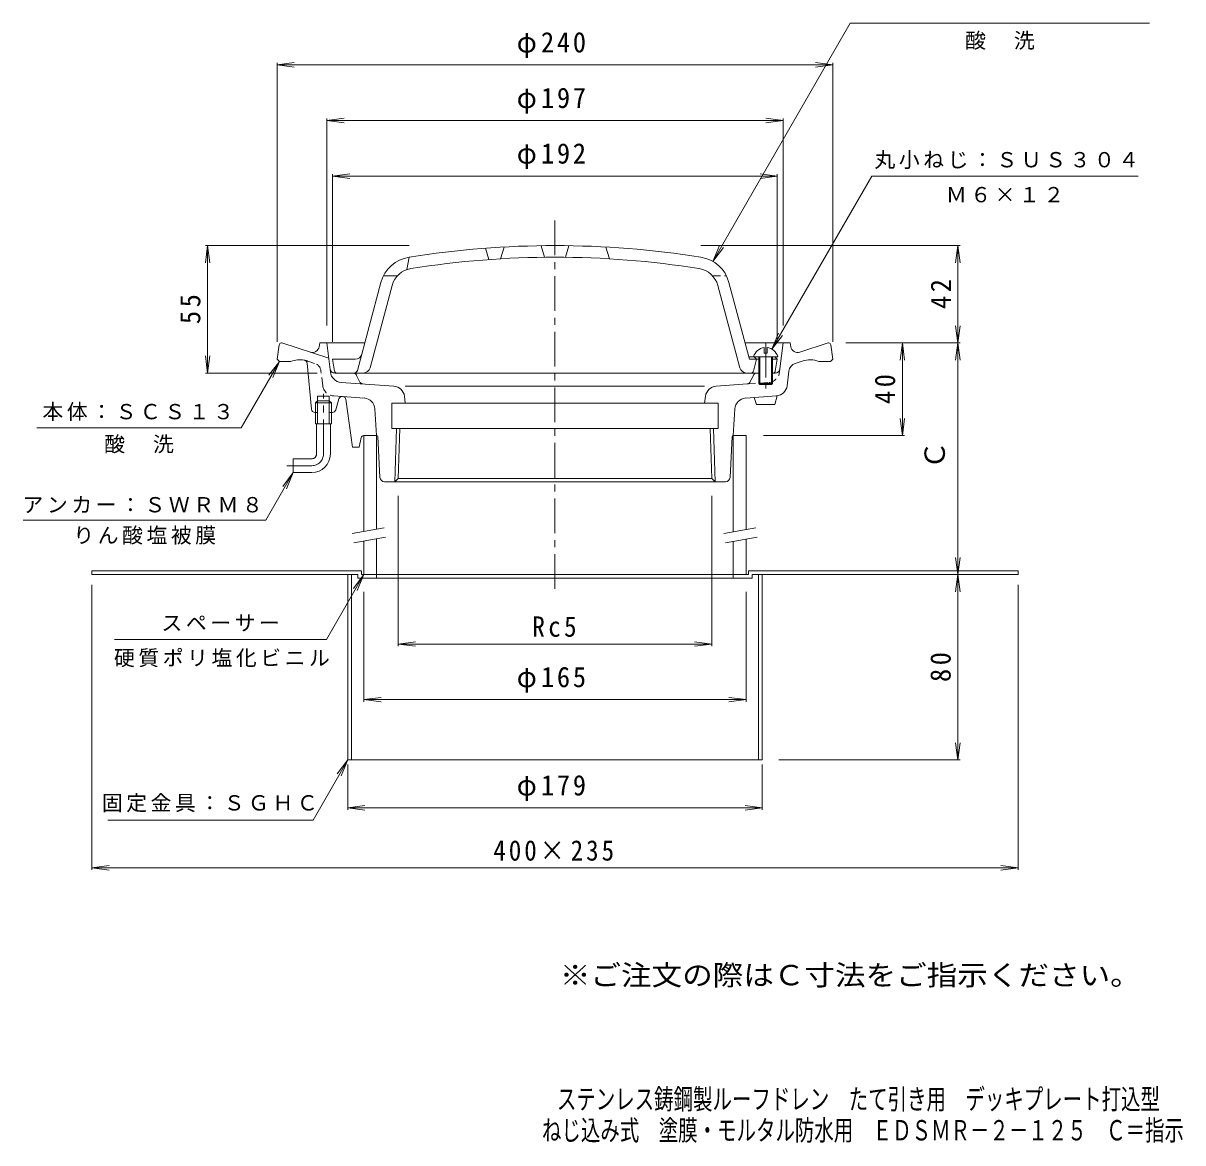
# Model space of a CAD drawing. Units: millimetres, scale not verified. Extents: x -268 to 233, y -346 to 392.
# Drawn here: x -268 to 233, y -346 to 137 of the extents above; entities that cross this region are included whole.
import ezdxf
from ezdxf.enums import TextEntityAlignment as Align

# ---------------------------------------------------------------- set-up
doc = ezdxf.new("R2010")
doc.units = ezdxf.units.MM
doc.header["$LTSCALE"] = 3
for name, pattern in [('CHAIN1', [8, 5, -1, 1, -1]), ('DASHED1', [1.8, 1.2, -0.6]), ('DOUBLE_CHAIN2', [12.8, 9, -1, 0.6, -0.6, 0.6, -1])]:
    doc.linetypes.add(name, pattern=pattern)
for name, color, linetype, lineweight in [('0-0_通り芯', 3, 'Continuous', 9), ('0-2_仕上', 6, 'Continuous', 9), ('0-3_建具', 4, 'Continuous', 9), ('0-4_その他', 7, 'Continuous', 9), ('0-5_寸法', 7, 'Continuous', 9), ('0-A', 2, 'Continuous', 9)]:
    doc.layers.add(name, color=color, linetype=linetype, lineweight=lineweight)
doc.layers.add('F-4_F-4ﾚｲﾔ', color=6, linetype='Continuous')
doc.layers.add('F-5_F-5ﾚｲﾔ', color=2, linetype='Continuous')
doc.styles.add('ＭＳ ゴシック', font='')
doc.styles.get('ＭＳ ゴシック').set_extended_font_data('MS Gothic')

msp = doc.modelspace()

# ---------------------------------------------------------------- linework, layer by layer
at = {"layer": '0-0_通り芯', "linetype": 'CHAIN1'}
msp.add_line((-38.1, 52.083), (-38.1, -108.101), dxfattribs=at)
at = {"layer": '0-0_通り芯'}
for p, q in [((-158.1, -7.732), (-157.223, -1.591)), ((-156.1, -0.732), (-156.233, -0.732)), ((-135.79, -7.331), (-156.1, -0.732)), ((-139.942, -2.456), (-139.6, -0.732)), ((-139.6, -0.732), (-120.224, -0.732)), ((-135.041, -13.428), (-136.6, -0.732)), ((44.024, -0.732), (63.4, -0.732)), ((59.019, -11.976), (60.4, -0.732)), ((63.742, -2.456), (63.4, -0.732)), ((67.612, -4.725), (79.9, -0.732)), ((79.9, -0.732), (80.033, -0.732)), ((81.9, -7.732), (81.023, -1.591)), ((-158.1, -7.732), (-157.1, -8.732)), ((-157.1, -8.732), (-152.1, -8.732)), ((-145.125, -9.549), (-143.23, -29.375)), ((68.677, -8.584), (65.673, -9.561)), ((47.571, -14.785), (46.205, -17.399)), ((49.01, -13.732), (49.888, -13.732)), ((55.888, -13.732), (57.034, -13.732)), ((62.161, -19.211), (62.939, -12.877)), ((-107.706, -19.395), (-130.427, -17.807)), ((26.524, -19.395), (-102.724, -19.395)), ((31.506, -19.395), (44.879, -18.46)), ((-140.65, -23.732), (-135.55, -23.732)), ((-140.65, -30.732), (-140.65, -23.732)), ((-135.55, -30.732), (-135.55, -23.732)), ((-131.444, -24.923), (-132.78, -29.662)), ((-120.467, -24.518), (-129.903, -23.858)), ((-103.093, -23.767), (-102.724, -26.732)), ((26.892, -23.767), (26.524, -26.732)), ((44.267, -24.518), (57.547, -23.589)), ((48.9, -27.279), (47.9, -24.264)), ((-128.462, -25.082), (-125.6, -45.732)), ((-115.825, -29.192), (-115.1, -40.732)), ((32.4, -26.732), (-108.6, -26.732)), ((-108.6, -26.732), (-108.6, -37.732)), ((32.4, -26.732), (32.4, -37.732)), ((39.625, -29.192), (38.9, -40.732)), ((-140.65, -30.732), (-141.794, -30.732)), ((-134.217, -30.732), (-135.55, -30.732)), ((32.4, -37.732), (-108.6, -37.732)), ((-107.315, -60.732), (-106.596, -37.732)), ((-105.79, -59.254), (-105.117, -37.732)), ((28.917, -37.732), (29.59, -59.254)), ((-121.761, -41.536), (-122.6, -45.732)), ((-115.076, -40.732), (-120.78, -40.732)), ((-113.695, -58.832), (-114.576, -41.207)), ((37.495, -58.832), (38.376, -41.207)), ((38.876, -40.732), (38.9, -40.732)), ((-122.6, -45.732), (-125.6, -45.732)), ((-107.315, -60.732), (-105.79, -59.254)), ((-105.79, -59.254), (29.59, -59.254)), ((35.497, -60.732), (-111.698, -60.732))]:
    msp.add_line(p, q, dxfattribs=at)
at = {"layer": '0-0_通り芯', "linetype": 'DASHED1'}
for p, q in [((-141.873, -9.561), (-144.877, -8.584)), ((-138.361, -19.211), (-139.139, -12.877)), ((58.841, -13.428), (59.019, -11.976)), ((44.878, -18.448), (54.226, -17.794)), ((-130.03, -23.849), (-133.747, -23.589))]:
    msp.add_line(p, q, dxfattribs=at)
at = {"layer": '0-0_通り芯', "linetype": 'DOUBLE_CHAIN2'}
for p, q in [((-125.21, -13.732), (-133.234, -13.732)), ((-123.776, -14.794), (-122.296, -17.675))]:
    msp.add_line(p, q, dxfattribs=at)
at = {"layer": '0-0_通り芯', "color": 4, "linetype": 'CHAIN1'}
for p, q in [((-138.1, -48.732), (-138.1, -22.699)), ((-153.824, -53.732), (-143.1, -53.732))]:
    msp.add_line(p, q, dxfattribs=at)
at = {"layer": '0-0_通り芯', "color": 4}
for p, q in [((-140.65, -25.732), (-141.55, -26.632)), ((-141.55, -26.632), (-134.65, -26.632)), ((-141.55, -35.732), (-141.55, -26.632)), ((-135.55, -25.732), (-140.65, -25.732)), ((-140.65, -35.732), (-140.65, -25.732)), ((-135.55, -25.732), (-134.65, -26.632)), ((-135.55, -25.732), (-135.55, -35.732)), ((-134.65, -26.632), (-134.65, -35.732)), ((-141.55, -35.732), (-134.65, -35.732)), ((-141.1, -48.732), (-141.1, -35.732)), ((-135.1, -48.732), (-135.1, -35.732)), ((-143.1, -50.732), (-151.1, -50.732))]:
    msp.add_line(p, q, dxfattribs=at)
at = {"layer": '0-0_通り芯'}
for points in [[(81.9, -7.732), (80.9, -8.732), (75.9, -8.732)], [(48.9, -27.279), (56.9, -27.279), (57.9, -23.552)], [(30.396, -37.732), (31.115, -60.732), (29.59, -59.254)]]:
    msp.add_lwpolyline(points, dxfattribs=at)
at = {"layer": '0-0_通り芯', "color": 4}
msp.add_lwpolyline([(-143.1, -56.732), (-151.1, -56.732), (-151.1, -50.732)], dxfattribs=at)
at = {"layer": '0-0_通り芯'}
for centre, radius, start, end in [((-156.233, -1.732), 1, 90, 171.8705), ((-142.885, -1.872), 3, 251.99986, 348.76921), ((66.685, -1.872), 3, 191.23079, 288.00014), ((80.033, -1.732), 1, 8.1295, 90), ((-148.276, -19.046), 11, 79.94814, 110.34106), ((-146.618, -9.692), 1.5, 5.46089, 79.94775), ((66.909, -13.365), 4, 107.99991, 173.00011), ((72.076, -19.046), 11, 69.65894, 108.00015), ((-130.078, -12.819), 5, 186.99902, 266.00024), ((49.01, -15.232), 1.5, 90, 163.00925), ((57.034, -11.732), 2, 270, 352.99992), ((-108.055, -24.383), 5, 7.08186, 86.00006), ((31.854, -24.383), 5, 93.99994, 172.91814), ((44.773, -16.952), 1.5, 274.00117, 342.67337), ((57.198, -18.601), 5, 273.99976, 352.99933), ((-130.007, -25.354), 1.5, 86.00067, 163.32822), ((-129.948, -25.288), 1.5, 7.89153, 68.45749), ((-120.816, -29.505), 5, 3.59665, 85.99983), ((44.616, -29.505), 5, 94.00017, 176.40335), ((-141.737, -29.232), 1.5, 185.46068, 270), ((-134.217, -29.232), 1.5, 270, 343.32822), ((-120.78, -41.732), 1, 90, 168.69006), ((-115.076, -41.232), 0.5, 2.86441, 90), ((38.876, -41.232), 0.5, 90, 177.13559), ((-111.698, -58.732), 2, 182.86241, 270), ((35.497, -58.732), 2, 270, 357.13759)]:
    msp.add_arc(centre, radius, start, end, dxfattribs=at)
at = {"layer": '0-0_通り芯', "linetype": 'DASHED1'}
for centre, radius, start, end in [((-148.276, -19.046), 11, 72.00101, 79.94814), ((-143.109, -13.365), 4, 6.99989, 72.00009), ((53.878, -12.819), 5, 273.99976, 353.00098), ((-133.398, -18.601), 5, 187.00067, 266.00024)]:
    msp.add_arc(centre, radius, start, end, dxfattribs=at)
at = {"layer": '0-0_通り芯', "linetype": 'DOUBLE_CHAIN2'}
for centre, radius, start, end in [((-133.234, -11.732), 2, 187.00008, 270), ((-125.21, -15.232), 1.5, 16.99075, 90), ((-120.967, -16.971), 1.5, 207.90082, 265.99974)]:
    msp.add_arc(centre, radius, start, end, dxfattribs=at)
at = {"layer": '0-0_通り芯', "color": 4}
for radius in [2, 8]:
    msp.add_arc((-143.1, -48.732), radius, 270, 0, dxfattribs=at)
at = {"layer": '0-0_通り芯', "color": 4, "linetype": 'CHAIN1'}
for radius in [2, 5]:
    msp.add_arc((-143.1, -48.732), radius, 270, 0, dxfattribs=at)
at = {"layer": '0-2_仕上'}
for p, q in [((-66.6, 35.239), (-68.1, 40.141)), ((-60.1, 40.663), (-61.6, 35.568)), ((-44.1, 41.223), (-42.6, 36.242)), ((-32.1, 41.223), (-33.6, 36.242)), ((-16.1, 40.663), (-14.6, 35.568)), ((-101.1, 36.276), (-102.1, 30.883)), ((-123.418, -12.651), (-113.237, 25.343)), ((-105.959, 28.268), (-112.073, 28.268)), ((45.632, -6.732), (37.037, 25.343)), ((-117.936, -11.508), (-108.408, 24.049)), ((41.735, -11.508), (32.208, 24.049)), ((-134.1, -7.732), (-133.249, -12.911)), ((-124.402, -7.732), (-134.1, -7.732)), ((45.632, -6.732), (56.9, -6.732)), ((47.591, -12.978), (48.926, -7.719)), ((48.89, -7.72), (47.902, -6.732)), ((48.89, -7.732), (49.888, -7.732)), ((55.888, -7.732), (57.9, -7.732)), ((57.9, -7.732), (56.9, -6.732)), ((57.9, -7.732), (57.049, -12.911)), ((49.888, -13.732), (-132.265, -13.732)), ((56.065, -13.732), (55.888, -13.732))]:
    msp.add_line(p, q, dxfattribs=at)
at = {"layer": '0-2_仕上', "linetype": 'DASHED1'}
for p, q in [((29.759, 28.268), (35.873, 28.268)), ((45.632, -6.732), (45.9, -7.732)), ((48.89, -7.732), (45.9, -7.732))]:
    msp.add_line(p, q, dxfattribs=at)
at = {"layer": '0-2_仕上', "color": 4}
for p, q in [((52.288, -2.765), (52.288, -5.232)), ((53.488, -2.765), (53.488, -5.232)), ((52.288, -5.232), (53.488, -5.232)), ((55.388, -6.732), (55.388, -18.732)), ((55.888, -6.732), (55.888, -18.232)), ((56.9, -6.732), (58.138, -6.732)), ((49.888, -18.232), (55.888, -18.232)), ((55.388, -18.732), (55.888, -18.232))]:
    msp.add_line(p, q, dxfattribs=at)
at = {"layer": '0-2_仕上', "color": 4, "linetype": 'CHAIN1'}
msp.add_line((52.888, -0.687), (52.888, -20.373), dxfattribs=at)
at = {"layer": '0-2_仕上', "color": 4}
for points in [[(49.888, -6.732), (49.888, -18.232), (50.388, -18.732)], [(50.388, -6.732), (50.388, -18.732), (55.388, -18.732)]]:
    msp.add_lwpolyline(points, dxfattribs=at)
at = {"layer": '0-2_仕上'}
for centre, radius, start, end in [((-38.1, -358.732), 400, 80.93651, 99.06349), ((-98.749, 21.461), 15, 99.06351, 164.99998), ((-38.1, -358.732), 395, 80.94321, 99.06349), ((22.549, 21.461), 15, 14.99997, 80.93649), ((-98.749, 21.461), 10, 99.06346, 164.99994), ((22.549, 21.461), 10, 15.00005, 80.67207), ((-124.402, -4.732), 3, 270, 345.00043), ((-132.265, -12.732), 1, 190.30489, 270), ((-124.859, -12.232), 1.5, 270, 344.99969), ((-120.833, -10.732), 3, 270, 345.00027), ((44.633, -10.732), 3, 194.99973, 270), ((46.622, -12.732), 1, 270, 345.75659), ((56.065, -12.732), 1, 270, 349.69493)]:
    msp.add_arc(centre, radius, start, end, dxfattribs=at)
at = {"layer": '0-2_仕上', "color": 4}
for start, end in [(96.32591, 164.60773), (15.39227, 83.67409)]:
    msp.add_arc((52.888, -8.177), 5.445, start, end, dxfattribs=at)
at = {"layer": '0-3_建具'}
for p, q in [((-120.6, -40.732), (-120.6, -82.161)), ((-115.1, -40.732), (-115.1, -81.191)), ((38.9, -40.732), (38.9, -82.337)), ((44.4, -40.732), (38.9, -40.732)), ((44.4, -40.732), (44.4, -81.367)), ((-120.6, -86.222), (-120.6, -100.732)), ((-115.1, -85.253), (-115.1, -100.732)), ((38.9, -86.399), (38.9, -100.732)), ((44.4, -85.429), (44.4, -100.732)), ((-121.6, -100.732), (45.4, -100.732))]:
    msp.add_line(p, q, dxfattribs=at)
at = {"layer": '0-3_建具', "color": 7}
for p, q in [((-125.713, -83.062), (-111.926, -80.631)), ((-125.019, -87.001), (-111.232, -84.57)), ((34.787, -83.062), (48.574, -80.631)), ((35.481, -87.001), (49.268, -84.57))]:
    msp.add_line(p, q, dxfattribs=at)
at = {"layer": '0-4_その他'}
for p, q in [((-158.1, 119.268), (-150.664, 120.247)), ((81.9, 119.268), (74.464, 120.247)), ((-158.1, -0.232), (-158.1, 120.168)), ((-158.1, 119.268), (81.9, 119.268)), ((-158.1, 119.268), (-150.664, 118.289)), ((81.9, 119.268), (74.464, 118.289)), ((81.9, -0.232), (81.9, 120.168)), ((-136.6, 95.268), (-129.164, 96.247)), ((-136.6, 6.768), (-136.6, 96.168)), ((-136.6, 95.268), (60.4, 95.268)), ((-136.6, 95.268), (-129.164, 94.289)), ((60.4, 95.268), (52.964, 96.247)), ((60.4, 95.268), (52.964, 94.289)), ((60.4, 6.768), (60.4, 96.168)), ((-134.1, 71.268), (-126.664, 72.247)), ((-134.1, -0.232), (-134.1, 72.168)), ((-134.1, 71.268), (57.9, 71.268)), ((-134.1, 71.268), (-126.664, 70.289)), ((57.9, 71.268), (50.464, 72.247)), ((57.9, 71.268), (50.464, 70.289)), ((57.9, -0.232), (57.9, 72.168)), ((-188.1, 41.268), (-189.079, 33.832)), ((-101.1, 41.268), (-189, 41.268)), ((-188.1, -13.732), (-188.1, 41.268)), ((-188.1, 41.268), (-187.121, 33.832)), ((24.912, 41.268), (136.8, 41.268)), ((135.9, 41.268), (134.921, 33.832)), ((135.9, -0.732), (135.9, 41.268)), ((135.9, 41.268), (136.879, 33.832)), ((135.9, -0.732), (134.921, 6.704)), ((135.9, -0.732), (136.879, 6.704)), ((87.533, -0.732), (136.8, -0.732)), ((111.9, -0.732), (110.921, -8.168)), ((111.9, -40.732), (111.9, -0.732)), ((111.9, -0.732), (112.879, -8.168)), ((135.9, -0.732), (134.921, -8.168)), ((135.9, -100.732), (135.9, -0.732)), ((135.9, -0.732), (136.879, -8.168)), ((-188.1, -13.732), (-189.079, -6.296)), ((-188.1, -13.732), (-187.121, -6.296)), ((-140.734, -13.732), (-189, -13.732)), ((111.9, -40.732), (110.921, -33.296)), ((111.9, -40.732), (112.879, -33.296)), ((51.9, -40.732), (112.8, -40.732)), ((-105.79, -66.754), (-105.79, -131.632)), ((29.59, -66.754), (29.59, -131.632)), ((135.9, -100.732), (134.921, -93.296)), ((135.9, -100.732), (136.879, -93.296)), ((-238.1, -228.246), (-238.1, -105.098)), ((51.9, -100.732), (136.8, -100.732)), ((135.9, -100.732), (134.921, -108.168)), ((135.9, -180.732), (135.9, -100.732)), ((135.9, -100.732), (136.879, -108.168)), ((161.9, -228.246), (161.9, -105.098)), ((-120.6, -108.232), (-120.6, -155.632)), ((44.4, -108.232), (44.4, -155.632)), ((-105.79, -130.732), (-98.354, -129.753)), ((29.59, -130.732), (22.154, -129.753)), ((-105.79, -130.732), (29.59, -130.732)), ((-105.79, -130.732), (-98.354, -131.711)), ((29.59, -130.732), (22.154, -131.711)), ((-120.6, -154.732), (-113.164, -153.753)), ((-120.6, -154.732), (44.4, -154.732)), ((-120.6, -154.732), (-113.164, -155.711)), ((44.4, -154.732), (36.964, -153.753)), ((44.4, -154.732), (36.964, -155.711)), ((135.9, -180.732), (134.921, -173.296)), ((135.9, -180.732), (136.879, -173.296)), ((-127.6, -202.358), (-127.6, -182.761)), ((51.4, -202.358), (51.4, -182.761)), ((136.8, -180.732), (58.503, -180.732)), ((-127.6, -201.458), (-120.164, -200.479)), ((-127.6, -201.458), (51.4, -201.458)), ((-127.6, -201.458), (-120.164, -202.437)), ((51.4, -201.458), (43.964, -200.479)), ((51.4, -201.458), (43.964, -202.437)), ((-238.1, -227.346), (-230.664, -226.367)), ((-238.1, -227.346), (161.9, -227.346)), ((-238.1, -227.346), (-230.664, -228.325)), ((161.9, -227.346), (154.464, -226.367)), ((161.9, -227.346), (154.464, -228.325))]:
    msp.add_line(p, q, dxfattribs=at)
at = {"layer": '0-5_寸法'}
for p, q in [((30.049, 34.451), (89.41, 137.268)), ((89.41, 137.268), (218.599, 137.268)), ((55.611, -3.462), (98.756, 71.268)), ((98.756, 71.268), (213.664, 71.268)), ((30.049, 34.451), (32.919, 41.381)), ((30.049, 34.451), (34.614, 40.402)), ((55.611, -3.462), (58.481, 3.468)), ((55.611, -3.462), (60.177, 2.489)), ((-157.1, -8.732), (-173.608, -37.324)), ((-157.1, -8.732), (-161.666, -14.682)), ((-157.1, -8.732), (-159.97, -15.661)), ((-173.608, -37.324), (-261.901, -37.324)), ((-151.1, -56.732), (-162.952, -77.261)), ((-151.1, -56.732), (-155.666, -62.682)), ((-151.1, -56.732), (-153.97, -63.661)), ((-162.952, -77.261), (-267.735, -77.261)), ((-120.6, -100.732), (-136.766, -128.732)), ((-120.6, -100.732), (-125.166, -106.682)), ((-120.6, -100.732), (-123.47, -107.661)), ((-136.766, -128.732), (-228.279, -128.732)), ((-127.6, -180.732), (-142.59, -206.695)), ((-127.6, -180.732), (-132.166, -186.682)), ((-127.6, -180.732), (-130.47, -187.661)), ((-142.59, -206.695), (-231.179, -206.695))]:
    msp.add_line(p, q, dxfattribs=at)
at = {"layer": '0-A'}
for p, q in [((-238.1, -99.132), (-121.6, -99.132)), ((-238.1, -99.132), (-238.1, -100.732)), ((-121.6, -99.132), (-121.6, -100.732)), ((45.4, -99.132), (161.9, -99.132)), ((45.4, -99.132), (45.4, -100.732)), ((161.9, -99.132), (161.9, -100.732)), ((-123.2, -100.732), (-238.1, -100.732)), ((-127.6, -100.732), (-127.6, -180.732)), ((-126, -100.732), (-126, -180.732)), ((-123.2, -100.732), (-123.2, -102.332)), ((-123.2, -102.332), (47, -102.332)), ((-115.1, -100.732), (-115.1, -102.332)), ((38.9, -100.732), (38.9, -102.332)), ((47, -100.732), (47, -102.332)), ((47, -100.732), (161.9, -100.732)), ((49.8, -100.732), (49.8, -180.732)), ((51.4, -100.732), (51.4, -180.732)), ((-127.6, -180.732), (51.4, -180.732))]:
    msp.add_line(p, q, dxfattribs=at)

# ---------------------------------------------------------------- texts
at = {"layer": '0-4_その他', "color": 2, "style": 'ＭＳ ゴシック'}
msp.add_text('Ｃ', height=8.798, rotation=90, dxfattribs=at).set_placement((132.9, -55.189), align=Align.BOTTOM_LEFT)
at = {"layer": '0-4_その他', "color": 2, "char_height": 8.798, "attachment_point": 7, "style": 'ＭＳ ゴシック'}
for s, insert in [('\\T1.21;\\W0.95;φ240', (-54.6, 122.268)), ('\\T1.21;\\W0.95;φ197', (-54.6, 98.268)), ('\\T1.21;\\W0.95;φ192', (-54.6, 74.268)), ('\\T1.27;\\W0.9;Rc5', (-47.85, -127.732)), ('\\T1.21;\\W0.95;φ165', (-54.6, -151.732)), ('\\T1.21;\\W0.95;φ179', (-54.6, -198.458)), ('\\T1.24;\\W0.9;400×235', (-64.725, -224.346))]:
    msp.add_mtext(s, dxfattribs=dict(at, insert=insert))
at = {"layer": '0-4_その他', "color": 2, "char_height": 8.798, "attachment_point": 7, "rotation": 90, "style": 'ＭＳ ゴシック'}
for s, insert in [('\\T1.27;\\W0.95;42', (132.9, 13.893)), ('\\T1.27;\\W0.95;55', (-191.1, 7.393)), ('\\T1.27;\\W0.95;40', (108.9, -27.107)), ('\\T1.27;\\W0.95;80', (132.9, -147.107))]:
    msp.add_mtext(s, dxfattribs=dict(at, insert=insert))
at = {"layer": '0-5_寸法', "char_height": 6.598, "attachment_point": 7, "style": 'ＭＳ ゴシック'}
for s, insert in [('\\T1.17;酸\u3000洗', (139.004, 125.791)), ('\\T1.17;丸小ねじ：ＳＵＳ３０４', (99.857, 74.307)), ('\\T1.17;Ｍ６×１２', (130.71, 59.855)), ('\\T1.17;本体：ＳＣＳ１３', (-259.428, -34.424)), ('\\T1.17;酸\u3000洗', (-232.754, -48.437)), ('\\T1.17;アンカー：ＳＷＲＭ８', (-268.035, -74.218)), ('\\T1.17;りん酸塩被膜', (-246.094, -87.819)), ('\\T1.17;スペーサー', (-208.023, -125.314)), ('\\T1.17;硬質ポリ塩化ビニル', (-228.56, -140.738)), ('\\T1.17;固定金具：ＳＧＨＣ', (-233.793, -203.341))]:
    msp.add_mtext(s, dxfattribs=dict(at, insert=insert))
at = {"layer": 'F-4_F-4ﾚｲﾔ', "style": 'ＭＳ ゴシック', "width": 0.7}
for s, p in [('ステンレス鋳鋼製ルーフドレン\u3000たて引き用\u3000デッキプレート打込型', (-37.277, -334.189)), ('ねじ込み式\u3000塗膜・モルタル防水用\u3000ＥＤＳＭＲ－２－１２５\u3000Ｃ＝指示', (-43.709, -347.636))]:
    msp.add_text(s, height=8.798, dxfattribs=at).set_placement(p, align=Align.BOTTOM_LEFT)
at = {"layer": 'F-5_F-5ﾚｲﾔ', "style": 'ＭＳ ゴシック', "width": 1.1}
msp.add_text('※ご注文の際はＣ寸法をご指示ください。', height=8.798, dxfattribs=at).set_placement((-35.982, -280.677), align=Align.BOTTOM_LEFT)

doc.saveas('drawing.dxf')
